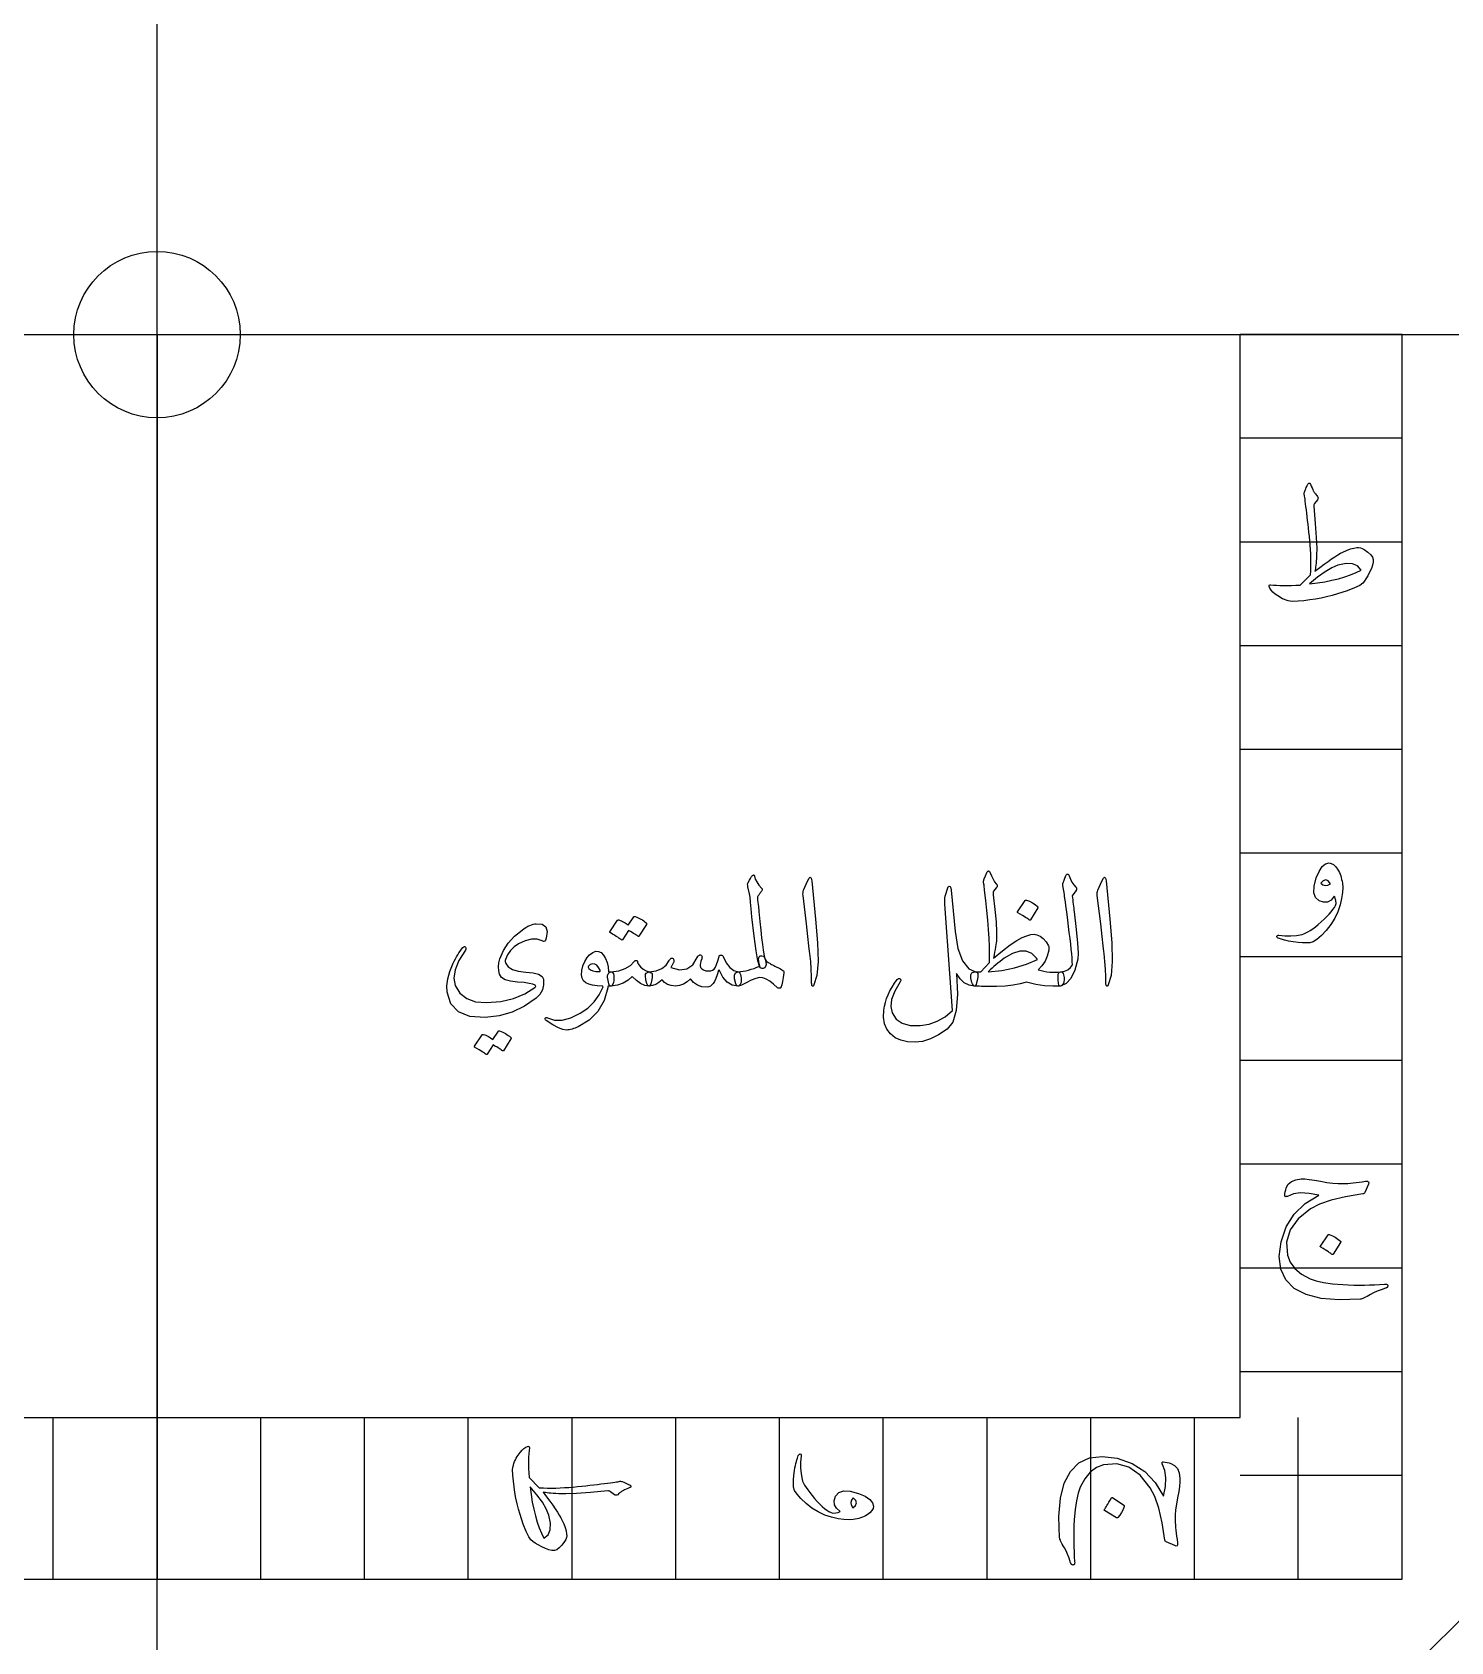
# Model space of a CAD drawing. Header units: millimetres. Extents: x -75 to 75, y -75 to 98.
# Drawn here: x -3.45 to 35.77, y -36.16 to 8.37 of the extents above; entities that cross this region are included whole.
import ezdxf

# ---------------------------------------------------------------- set-up
doc = ezdxf.new("R2010")
doc.units = ezdxf.units.MM
for name, color, linetype in [('CUT_INNER', 6, 'Continuous'), ('CUT_OUTER', 1, 'Continuous'), ('ENGRAVE', 7, 'Continuous'), ('TEXT', 5, 'Continuous')]:
    doc.layers.add(name, color=color, linetype=linetype)

msp = doc.modelspace()

# ---------------------------------------------------------------- linework, layer by layer
at = {"layer": 'CUT_INNER'}
msp.add_circle((0, 0), 2.3, dxfattribs=at)
at = {"layer": 'CUT_OUTER'}
msp.add_arc((0, 0), 75, 178.943758, 5.27344, dxfattribs=at)
at = {"layer": 'ENGRAVE'}
for points in [[(0, -50.625), (0, 50.625)], [(-50.625, 0), (50.625, 0)], [(-34.425, 0), (-34.425, -34.425), (34.425, -34.425), (34.425, 0)], [(-29.9498, 0), (-29.9498, -29.9498), (29.9498, -29.9498), (29.9498, 0)], [(0, 0), (0, -34.425)], [(34.425, 0), (29.9498, 0)], [(34.425, -2.8688), (29.9498, -2.8688)], [(34.425, -5.7375), (29.9498, -5.7375)], [(34.425, -8.6063), (29.9498, -8.6063)], [(34.425, -11.475), (29.9498, -11.475)], [(34.425, -14.3438), (29.9498, -14.3438)], [(34.425, -17.2125), (29.9498, -17.2125)], [(34.425, -20.0813), (29.9498, -20.0813)], [(34.425, -22.95), (29.9498, -22.95)], [(34.425, -25.8188), (29.9498, -25.8188)], [(34.425, -28.6875), (29.9498, -28.6875)], [(-2.8688, -34.425), (-2.8688, -29.9498)], [(0, -34.425), (0, -29.9498)], [(0, -34.425), (0, -29.9498)], [(2.8688, -34.425), (2.8688, -29.9498)], [(5.7375, -34.425), (5.7375, -29.9498)], [(8.6063, -34.425), (8.6063, -29.9498)], [(11.475, -34.425), (11.475, -29.9498)], [(14.3438, -34.425), (14.3438, -29.9498)], [(17.2125, -34.425), (17.2125, -29.9498)], [(20.0813, -34.425), (20.0813, -29.9498)], [(22.95, -34.425), (22.95, -29.9498)], [(25.8188, -34.425), (25.8188, -29.9498)], [(28.6875, -34.425), (28.6875, -29.9498)], [(31.5563, -34.425), (31.5563, -29.9498)], [(34.425, -31.5563), (29.9498, -31.5563)]]:
    msp.add_lwpolyline(points, dxfattribs=at)
for radius in [73.5, 73.5, 71.5312, 67.875, 67.875, 64.9875, 59.625, 59.625, 56.475, 50.625, 50.625]:
    msp.add_circle((0, 0), radius, dxfattribs=at)
at = {"layer": 'TEXT'}
for points in [[(31.724, -4.3533), (31.7445, -4.3062), (31.7629, -4.2645), (31.7792, -4.2283), (31.7933, -4.1974), (31.8049, -4.1722), (31.8138, -4.153), (31.8201, -4.1398), (31.8236, -4.1324), (31.8309, -4.123), (31.8398, -4.1162), (31.8504, -4.1121), (31.8626, -4.1108), (31.8726, -4.1124), (31.881, -4.1173), (31.8877, -4.1254), (31.8929, -4.1368), (31.9156, -4.192), (31.9362, -4.2407), (31.9546, -4.2829), (31.9708, -4.3187), (31.9802, -4.3344), (31.9909, -4.3512), (32.0029, -4.369), (32.0163, -4.388), (32.0313, -4.408), (32.0482, -4.4291), (32.0671, -4.4513), (32.0878, -4.4746), (32.1008, -4.4981), (32.1051, -4.5211), (32.1008, -4.5436), (32.0878, -4.5655), (32.0055, -4.6738), (31.9944, -4.6914), (31.9871, -4.7095), (31.9836, -4.7282), (31.9838, -4.7474), (32.026, -5.2241), (32.0531, -5.6104), (32.065, -5.9062), (32.0618, -6.1117), (32.0573, -6.1884), (32.0526, -6.2584), (32.0476, -6.3216), (32.0423, -6.378), (32.0367, -6.4279), (32.0309, -6.4717), (32.0248, -6.5092), (32.0185, -6.5404), (32.148, -6.4413), (32.268, -6.352), (32.3786, -6.2724), (32.4797, -6.2026), (32.5711, -6.1422), (32.6524, -6.0911), (32.7237, -6.0491), (32.785, -6.0164), (32.8941, -5.9677), (32.9962, -5.9298), (33.0912, -5.9027), (33.1791, -5.8865), (33.2257, -5.8851), (33.2744, -5.894), (33.3253, -5.9133), (33.3784, -5.9428), (33.4834, -6.0172), (33.5603, -6.0889), (33.609, -6.1579), (33.6296, -6.2243), (33.6282, -6.2982), (33.6112, -6.3813), (33.5784, -6.4736), (33.53, -6.5751), (33.4758, -6.6749), (33.426, -6.758), (33.3805, -6.8244), (33.3394, -6.8739), (33.2549, -6.9364), (33.1099, -7.0071), (32.9041, -7.0858), (32.6378, -7.1727), (32.4893, -7.2158), (32.3384, -7.2539), (32.1851, -7.2872), (32.0293, -7.3156), (31.8716, -7.3395), (31.7126, -7.359), (31.5522, -7.3741), (31.3905, -7.3849), (31.3313, -7.373), (31.2752, -7.359), (31.222, -7.3427), (31.1718, -7.3243), (31.124, -7.3037), (31.0781, -7.281), (31.0341, -7.2561), (30.9921, -7.229), (30.9182, -7.1749), (30.8567, -7.1208), (30.8077, -7.0666), (30.7712, -7.0125), (30.7511, -6.9676), (30.7474, -6.9367), (30.7598, -6.9199), (30.7885, -6.9172), (30.8696, -6.9268), (30.9569, -6.934), (31.0504, -6.9387), (31.1501, -6.941), (31.2561, -6.9409), (31.3683, -6.9383), (31.4867, -6.9333), (31.6114, -6.9259), (31.8972, -6.6444), (31.9025, -6.5312), (31.9053, -6.417), (31.9057, -6.3017), (31.9037, -6.1853), (31.8995, -6.0675), (31.8934, -5.9482), (31.8854, -5.8272), (31.8756, -5.7046), (31.8645, -5.5832), (31.8528, -5.4658), (31.8406, -5.3525), (31.8279, -5.2433), (31.8152, -5.1379), (31.803, -5.036), (31.7914, -4.9376), (31.7803, -4.8427), (31.7699, -4.7549), (31.7602, -4.6776), (31.7514, -4.6109), (31.7435, -4.5547), (31.7363, -4.5088), (31.7299, -4.473), (31.7244, -4.4471), (31.7196, -4.4313), (31.7167, -4.4134), (31.7164, -4.3945), (31.7188, -4.3744), (31.724, -4.3533)], [(32.6508, -6.3802), (32.4832, -6.4497), (32.2967, -6.5588), (32.0913, -6.7074), (31.8669, -6.8955), (32.0844, -6.8686), (32.2908, -6.8355), (32.4861, -6.7961), (32.6703, -6.7505), (32.8431, -6.6992), (33.0043, -6.6427), (33.1538, -6.5812), (33.2918, -6.5144), (33.1981, -6.3989), (33.06, -6.3379), (32.8776, -6.3317), (32.6508, -6.3802)], [(32.0531, -15.0297), (32.1322, -14.8462), (32.2177, -14.7157), (32.3097, -14.6383), (32.4083, -14.614), (32.47, -14.6248), (32.5295, -14.6573), (32.5869, -14.7114), (32.6421, -14.7872), (32.6686, -14.8311), (32.6919, -14.876), (32.712, -14.922), (32.7287, -14.9691), (32.7431, -15.0176), (32.7558, -15.0676), (32.7669, -15.1193), (32.7764, -15.1727), (32.7853, -15.2915), (32.7775, -15.4314), (32.7528, -15.5925), (32.7114, -15.7746), (32.6502, -15.9633), (32.5663, -16.1439), (32.4597, -16.3163), (32.3303, -16.4806), (32.1947, -16.6238), (32.0737, -16.7285), (31.9673, -16.7948), (31.8756, -16.8227), (31.7819, -16.8276), (31.6742, -16.8249), (31.5524, -16.8146), (31.4165, -16.7967), (31.3476, -16.7855), (31.2838, -16.7735), (31.2252, -16.7606), (31.1718, -16.7469), (31.1232, -16.733), (31.0792, -16.7193), (31.0398, -16.7059), (31.005, -16.6928), (30.9845, -16.6814), (30.9704, -16.669), (30.9628, -16.6554), (30.9617, -16.6408), (30.9685, -16.6262), (30.9801, -16.617), (30.9967, -16.6132), (31.018, -16.6148), (31.185, -16.6311), (31.3483, -16.6322), (31.5077, -16.6181), (31.6633, -16.5889), (31.7114, -16.574), (31.7646, -16.551), (31.8229, -16.5198), (31.8864, -16.4806), (31.955, -16.4332), (32.0288, -16.3777), (32.1077, -16.3141), (32.1917, -16.2424), (32.274, -16.1682), (32.3476, -16.0973), (32.4126, -16.0296), (32.4689, -15.9652), (32.5163, -15.9038), (32.5544, -15.845), (32.5834, -15.789), (32.6031, -15.7357), (32.5918, -15.655), (32.5793, -15.5949), (32.5658, -15.5554), (32.5512, -15.5364), (32.4632, -15.6401), (32.3639, -15.6956), (32.2532, -15.7029), (32.1311, -15.662), (32.0304, -15.5738), (31.9838, -15.439), (31.9914, -15.2576), (32.0531, -15.0297)], [(16.6408, -15.9565), (16.6682, -16.2294), (16.6939, -16.4719), (16.718, -16.6841), (16.7404, -16.866), (16.7613, -17.0173), (16.7805, -17.1378), (16.7981, -17.2274), (16.8141, -17.2861), (16.8373, -17.3619), (16.8422, -17.4247), (16.8287, -17.4745), (16.7967, -17.5113), (16.7575, -17.5316), (16.722, -17.5319), (16.6904, -17.5121), (16.6625, -17.4724), (16.6135, -17.3205), (16.5618, -17.0425), (16.5074, -16.6384), (16.4503, -16.1081), (16.43, -15.8799), (16.4124, -15.6978), (16.3975, -15.5616), (16.3853, -15.4715), (16.3377, -15.2723), (16.3314, -15.2371), (16.3301, -15.2051), (16.3336, -15.1764), (16.342, -15.151), (16.3791, -15.0887), (16.408, -15.0406), (16.4289, -15.0065), (16.4416, -14.9864), (16.4676, -14.9569), (16.4892, -14.9464), (16.5066, -14.9548), (16.5196, -14.9821), (16.5431, -15.0595), (16.5834, -15.1402), (16.6406, -15.2241), (16.7144, -15.3112), (16.728, -15.3286), (16.7339, -15.3459), (16.7323, -15.3632), (16.7231, -15.3805), (16.7084, -15.4015), (16.6944, -15.4211), (16.6813, -15.4394), (16.669, -15.4563), (16.6575, -15.4719), (16.6468, -15.4861), (16.6369, -15.499), (16.6278, -15.5105), (16.6148, -15.53), (16.6062, -15.5494), (16.6018, -15.5689), (16.6018, -15.5884), (16.6075, -15.6309), (16.6159, -15.7064), (16.627, -15.815), (16.6408, -15.9565)], [(17.9877, -15.1164), (18.0291, -15.0362), (18.0624, -15.0081), (18.0876, -15.0319), (18.1047, -15.1077), (18.2043, -16.1688), (18.2636, -16.82), (18.2768, -17.3403), (18.2441, -17.7295), (18.1653, -17.9877), (18.1509, -18.0088), (18.1382, -18.0202), (18.1271, -18.0218), (18.1177, -18.0137), (18.1101, -18.001), (18.1047, -17.9845), (18.1014, -17.9642), (18.1003, -17.9401), (18.1003, -17.7525), (18.0917, -17.5536), (18.0743, -17.3432), (18.0484, -17.1216), (18.0427, -17.0636), (18.0256, -16.9072), (17.9972, -16.6522), (17.9574, -16.2987), (17.8621, -15.5148), (17.86, -15.4731), (17.8621, -15.4347), (17.8686, -15.3995), (17.8795, -15.3675)], [(24.0423, -17.9141), (23.8685, -17.9617), (23.672, -17.9964), (23.4528, -18.018), (23.2108, -18.0267), (23.0894, -18.0283), (22.9807, -18.0289), (22.8847, -18.0283), (22.8015, -18.0267), (22.731, -18.0245), (22.6732, -18.0224), (22.6281, -18.0202), (22.5958, -18.018), (22.5787, -18.0086), (22.5622, -17.9888), (22.5463, -17.9588), (22.5308, -17.9184), (22.5008, -17.7964), (22.5016, -17.7073), (22.5333, -17.6513), (22.5958, -17.6283), (22.782, -17.6239), (23.0202, -17.3684), (23.0199, -17.1551), (23.0148, -16.931), (23.0048, -16.696), (22.9899, -16.4503), (22.9701, -16.1939), (22.9455, -15.9273), (22.916, -15.6504), (22.8816, -15.3632), (22.8774, -15.3221), (22.8735, -15.2853), (22.8699, -15.2528), (22.8665, -15.2246), (22.8631, -15.2008), (22.8594, -15.1813), (22.8555, -15.1662), (22.8513, -15.1553), (22.8513, -15.1142), (22.8686, -15.0514), (22.9033, -14.9669), (22.9553, -14.8608), (22.9623, -14.8495), (22.9704, -14.8413), (22.9796, -14.8365), (22.9899, -14.8348), (23.0002, -14.8367), (23.0094, -14.8424), (23.0175, -14.8519), (23.0246, -14.8652), (23.07, -14.9732), (23.1155, -15.0633), (23.161, -15.1356), (23.2064, -15.19), (23.2259, -15.2149), (23.2324, -15.2419), (23.2259, -15.2712), (23.2064, -15.3026), (23.1328, -15.3979), (23.1239, -15.4136), (23.1187, -15.4347), (23.1174, -15.4612), (23.1198, -15.4931), (23.1677, -15.9024), (23.1989, -16.2467), (23.2132, -16.5261), (23.2108, -16.7404), (23.2075, -16.7787), (23.2021, -16.8243), (23.1945, -16.8773), (23.1848, -16.9375), (23.1732, -17.0048), (23.1599, -17.0788), (23.145, -17.1596), (23.1285, -17.2471), (23.3778, -17.0444), (23.593, -16.8823), (23.7741, -16.7607), (23.921, -16.6798), (24.0485, -16.6276), (24.1582, -16.5964), (24.2499, -16.5864), (24.3238, -16.5975), (24.4204, -16.6378), (24.5068, -16.7025), (24.5829, -16.7916), (24.6486, -16.905), (24.6573, -16.9275), (24.6616, -16.9559), (24.6616, -16.9903), (24.6573, -17.0306), (24.6162, -17.1895), (24.5534, -17.3327), (24.4689, -17.4602), (24.3628, -17.572), (24.4445, -17.5919), (24.5252, -17.6082), (24.6048, -17.6211), (24.6833, -17.6304), (24.7607, -17.636), (24.837, -17.6375), (24.9123, -17.6349), (24.9864, -17.6283), (25.0141, -17.6299), (25.0362, -17.6434), (25.053, -17.6689), (25.0644, -17.7062), (25.0787, -17.7844), (25.0828, -17.8502), (25.0766, -17.9035), (25.0601, -17.9444), (25.0376, -17.9766), (25.0178, -17.9996), (25.0008, -18.0134), (24.9864, -18.018), (24.7683, -18.0245), (24.5382, -18.0094), (24.2962, -17.9726), (24.0423, -17.9141)], [(25.0514, -15.1597), (25.0806, -15.089), (25.1034, -15.033), (25.1196, -14.9916), (25.1294, -14.9648), (25.1369, -14.9477), (25.1467, -14.9355), (25.1586, -14.9282), (25.1727, -14.9258), (25.1886, -14.9285), (25.2019, -14.9366), (25.2125, -14.9502), (25.2203, -14.9691), (25.2563, -15.0619), (25.2993, -15.1456), (25.3494, -15.22), (25.4065, -15.2853), (25.4225, -15.3061), (25.4271, -15.3296), (25.4203, -15.3559), (25.4022, -15.3849), (25.3069, -15.5191), (25.3134, -15.5792), (25.3199, -15.6382), (25.3264, -15.6961), (25.3329, -15.753), (25.3394, -15.8088), (25.3459, -15.8634), (25.3524, -15.917), (25.3589, -15.9695), (25.4187, -16.4557), (25.4553, -16.8357), (25.4685, -17.1096), (25.4585, -17.2775), (25.3768, -17.582), (25.2701, -17.8069), (25.1386, -17.9523), (24.9821, -18.018), (24.9778, -18.018), (24.9734, -18.018), (24.9691, -18.018), (24.9648, -18.018), (24.9391, -17.9937), (24.9226, -17.9379), (24.9153, -17.8508), (24.9171, -17.7322), (24.9212, -17.6884), (24.9334, -17.6564), (24.9537, -17.6364), (24.9821, -17.6283), (25.092, -17.6063), (25.1835, -17.5666), (25.2566, -17.5089), (25.3113, -17.4334), (25.3076, -17.3427), (25.301, -17.2396), (25.2914, -17.124), (25.2788, -16.996), (25.2635, -16.856), (25.2458, -16.7047), (25.2256, -16.542), (25.203, -16.368), (25.1821, -16.1969), (25.1629, -16.0432), (25.1453, -15.9067), (25.1294, -15.7876), (25.1156, -15.6859), (25.1045, -15.6014), (25.0961, -15.5343), (25.0904, -15.4845), (25.0471, -15.2376), (25.0457, -15.2133), (25.046, -15.1921), (25.0479, -15.1743), (25.0514, -15.1597)], [(26.1255, -15.1164), (26.1669, -15.0362), (26.2002, -15.0081), (26.2253, -15.0319), (26.2424, -15.1077), (26.342, -16.1688), (26.4013, -16.82), (26.4146, -17.3403), (26.3818, -17.7295), (26.303, -17.9877), (26.2887, -18.0088), (26.276, -18.0202), (26.2649, -18.0218), (26.2554, -18.0137), (26.2478, -18.001), (26.2424, -17.9845), (26.2392, -17.9642), (26.2381, -17.9401), (26.2381, -17.7525), (26.2294, -17.5536), (26.2121, -17.3432), (26.1861, -17.1216), (26.1804, -17.0636), (26.1634, -16.9072), (26.1349, -16.6522), (26.0951, -16.2987), (25.9999, -15.5148), (25.9977, -15.4731), (25.9999, -15.4347), (26.0064, -15.3995), (26.0172, -15.3675)], [(32.4472, -15.19), (32.3833, -15.1126), (32.3173, -15.0839), (32.2491, -15.1039), (32.1787, -15.1727), (32.2361, -15.2192), (32.3, -15.2376), (32.3704, -15.2279), (32.4472, -15.19)], [(22.0674, -16.5109), (22.1446, -16.9765), (22.2721, -17.3208), (22.4499, -17.5438), (22.6781, -17.6456), (22.6927, -17.6672), (22.6976, -17.7106), (22.6927, -17.7755), (22.6781, -17.8621), (22.6635, -17.9303), (22.6456, -17.9791), (22.6245, -18.0083), (22.6001, -18.018), (22.4523, -17.9964), (22.3208, -17.9314), (22.2055, -17.8232), (22.1064, -17.6716), (22.1294, -18.2454), (22.0945, -18.6937), (22.0016, -19.0163), (21.8509, -19.2134), (21.6116, -19.369), (21.3831, -19.4808), (21.1655, -19.5487), (20.9587, -19.5728), (20.7522, -19.5617), (20.57, -19.5198), (20.4122, -19.447), (20.2788, -19.3433), (20.1762, -19.2128), (20.1109, -19.0596), (20.0831, -18.8837), (20.0925, -18.685), (20.1116, -18.5789), (20.1386, -18.4728), (20.1733, -18.3667), (20.216, -18.2606), (20.2667, -18.1545), (20.3259, -18.0484), (20.3934, -17.9423), (20.4693, -17.8361), (20.4807, -17.8248), (20.4931, -17.8167), (20.5067, -17.8118), (20.5213, -17.8102), (20.5335, -17.8118), (20.544, -17.8167), (20.553, -17.8248), (20.5603, -17.8361), (20.5643, -17.85), (20.5635, -17.8654), (20.5578, -17.8824), (20.5473, -17.9011), (20.3987, -18.158), (20.3123, -18.3873), (20.2882, -18.5889), (20.3264, -18.763), (20.4382, -18.9311), (20.6047, -19.0455), (20.8258, -19.1065), (21.1016, -19.1138), (21.3458, -19.0748), (21.5759, -18.9925), (21.7919, -18.8669), (21.9938, -18.698), (21.7859, -15.753), (21.7813, -15.6826), (21.7805, -15.6231), (21.7835, -15.5743), (21.7902, -15.5364), (21.8725, -15.2766), (21.9039, -15.2544), (21.9288, -15.2614), (21.9472, -15.2977), (21.9592, -15.3632)], [(24.0077, -15.649), (24.0131, -15.6436), (24.0207, -15.6404), (24.0304, -15.6393), (24.0423, -15.6404), (24.1265, -15.6745), (24.2058, -15.7162), (24.2802, -15.7654), (24.3498, -15.8223), (24.3566, -15.8309), (24.3595, -15.8396), (24.3587, -15.8483), (24.3541, -15.8569), (24.1506, -16.1861), (24.143, -16.1939), (24.1333, -16.1958), (24.1213, -16.1918), (24.1073, -16.1817), (24.0951, -16.1731), (24.0759, -16.1601), (24.0496, -16.1428), (24.0163, -16.1211), (23.9755, -16.0951), (23.9265, -16.0648), (23.8693, -16.0302), (23.8041, -15.9912), (23.7954, -15.9847), (23.7911, -15.9782), (23.7911, -15.9717), (23.7954, -15.9652)], [(10.6512, -16.7707), (10.511, -16.7239), (10.3545, -16.722), (10.1818, -16.7651), (9.9929, -16.853), (9.873, -16.9369), (9.7731, -17.0371), (9.6933, -17.1535), (9.6334, -17.2861), (9.6275, -17.3127), (9.627, -17.3403), (9.6318, -17.369), (9.6421, -17.3987), (9.7109, -17.4913), (9.8262, -17.5611), (9.988, -17.6082), (10.1965, -17.6326), (10.4022, -17.6545), (10.5516, -17.6943), (10.6447, -17.752), (10.6815, -17.8275), (10.6856, -17.9856), (10.6545, -18.1263), (10.5881, -18.2497), (10.4866, -18.3559), (10.1643, -18.5759), (9.8208, -18.7381), (9.4562, -18.8423), (9.0704, -18.8886), (8.6493, -18.8593), (8.3342, -18.7326), (8.1252, -18.5085), (8.0224, -18.1869), (8.0164, -18.0105), (8.0418, -17.8188), (8.0987, -17.612), (8.1869, -17.3901), (8.2177, -17.3284), (8.2492, -17.2688), (8.2815, -17.2114), (8.3147, -17.1562), (8.3489, -17.1029), (8.3845, -17.0512), (8.4215, -17.0011), (8.4598, -16.9526), (8.4803, -16.9326), (8.4988, -16.9245), (8.515, -16.9283), (8.5291, -16.944), (8.5369, -16.9635), (8.5388, -16.983), (8.5348, -17.0025), (8.5247, -17.0219), (8.3466, -17.3089), (8.2411, -17.5676), (8.208, -17.7983), (8.2476, -18.0007), (8.3748, -18.214), (8.5616, -18.3645), (8.8079, -18.4522), (9.1137, -18.4771), (9.5057, -18.446), (9.8587, -18.3656), (10.1726, -18.2359), (10.4477, -18.057), (10.4642, -18.0419), (10.4704, -18.0267), (10.4663, -18.0115), (10.452, -17.9964), (10.3938, -17.9682), (10.2928, -17.9444), (10.1491, -17.9249), (9.9626, -17.9098), (9.7728, -17.8865), (9.628, -17.8426), (9.5282, -17.7782), (9.4732, -17.6932), (9.4478, -17.5933), (9.4407, -17.4886), (9.4521, -17.379), (9.4819, -17.2645), (9.5785, -17.0395), (9.7125, -16.8325), (9.8838, -16.6433), (10.0925, -16.4719), (10.148, -16.4313), (10.2019, -16.3961), (10.2541, -16.3664), (10.3047, -16.342), (10.3535, -16.3228), (10.4, -16.3084), (10.4444, -16.299), (10.4866, -16.2944), (10.6517, -16.3098), (10.753, -16.3821), (10.7903, -16.5112), (10.7638, -16.6971), (10.7438, -16.7472), (10.7183, -16.7762), (10.6875, -16.784), (10.6512, -16.7707)], [(13.1848, -16.1038), (13.1902, -16.0984), (13.1978, -16.0951), (13.2075, -16.094), (13.2194, -16.0951), (13.2621, -16.1111), (13.3033, -16.1287), (13.3433, -16.1479), (13.3818, -16.1688), (13.4193, -16.1915), (13.456, -16.2164), (13.4919, -16.2435), (13.5269, -16.2727), (13.5337, -16.2816), (13.5367, -16.2911), (13.5358, -16.3011), (13.5312, -16.3117), (13.3234, -16.6408), (13.3177, -16.6452), (13.3093, -16.6452), (13.2982, -16.6408), (13.2844, -16.6322), (13.2749, -16.6242), (13.2595, -16.6132), (13.2381, -16.5993), (13.2108, -16.5824), (13.1772, -16.5622), (13.1371, -16.5385), (13.0906, -16.5113), (13.0375, -16.4806), (12.873, -16.7361), (12.8654, -16.744), (12.8556, -16.7458), (12.8437, -16.7418), (12.8296, -16.7318), (12.8175, -16.7231), (12.7982, -16.7101), (12.772, -16.6928), (12.7387, -16.6711), (12.6978, -16.6452), (12.6488, -16.6148), (12.5917, -16.5802), (12.5265, -16.5412), (12.5197, -16.5347), (12.5167, -16.5282), (12.5175, -16.5217), (12.5221, -16.5152), (12.7344, -16.1991), (12.7398, -16.1937), (12.7474, -16.1904), (12.7571, -16.1893), (12.769, -16.1904), (12.8053, -16.2022), (12.8405, -16.2159), (12.8746, -16.2314), (12.9076, -16.2489), (12.9395, -16.268), (12.9704, -16.2884), (13.0002, -16.3102), (13.0289, -16.3333)], [(12.4615, -18.0657), (12.36, -18.4222), (12.1898, -18.7207), (11.9507, -18.9614), (11.643, -19.1441), (11.5999, -19.1626), (11.5574, -19.1793), (11.5155, -19.194), (11.4741, -19.2069), (11.4335, -19.2176), (11.394, -19.2258), (11.3555, -19.2316), (11.3182, -19.235), (11.225, -19.2218), (11.1016, -19.1733), (10.9479, -19.0897), (10.7638, -18.9708), (10.744, -18.9538), (10.7324, -18.9373), (10.7289, -18.9213), (10.7335, -18.9059), (10.7438, -18.894), (10.7573, -18.8886), (10.7741, -18.8896), (10.7941, -18.8972), (10.9855, -18.9592), (11.2001, -18.9589), (11.4381, -18.8964), (11.6993, -18.7716), (11.9126, -18.6268), (12.0891, -18.4565), (12.2287, -18.2608), (12.3316, -18.0397), (12.3308, -18.0318), (12.3283, -18.0256), (12.3243, -18.021), (12.3186, -18.018), (12.1695, -18.0094), (12.0425, -17.9921), (11.9378, -17.9661), (11.8552, -17.9314), (11.7913, -17.8778), (11.7513, -17.8037), (11.735, -17.7089), (11.7426, -17.5936), (11.745, -17.5783), (11.748, -17.5628), (11.7515, -17.5469), (11.7556, -17.5308), (11.7602, -17.5142), (11.7653, -17.4967), (11.771, -17.4784), (11.7772, -17.4594), (11.8281, -17.3357), (11.8898, -17.2331), (11.9624, -17.1516), (12.0458, -17.0912), (12.131, -17.0582), (12.2092, -17.0588), (12.2804, -17.0929), (12.3446, -17.1605), (12.4006, -17.2547), (12.4431, -17.3641), (12.4721, -17.4886), (12.4875, -17.6283), (12.496, -17.6281), (12.5043, -17.6277), (12.5123, -17.627), (12.52, -17.6261), (12.5277, -17.6252), (12.5357, -17.6245), (12.5439, -17.6241), (12.5525, -17.6239), (12.5817, -17.6302), (12.6044, -17.6488), (12.6207, -17.68), (12.6304, -17.7235), (12.6345, -17.7715), (12.6337, -17.8199), (12.628, -17.8689), (12.6174, -17.9184), (12.6036, -17.962), (12.5882, -17.9931), (12.5711, -18.0118), (12.5525, -18.018), (12.4702, -18.018), (12.4696, -18.0259), (12.468, -18.0365), (12.4653, -18.0497), (12.4615, -18.0657)], [(13.6049, -17.6283), (13.6392, -17.6394), (13.6644, -17.651), (13.6804, -17.6632), (13.6872, -17.6759), (13.6904, -17.6954), (13.6915, -17.7192), (13.6904, -17.7474), (13.6872, -17.7798), (13.6706, -17.8841), (13.6514, -17.9585), (13.6295, -18.0032), (13.6049, -18.018), (13.4879, -18.0015), (13.371, -17.952), (13.2541, -17.8694), (13.1371, -17.7539), (13.0256, -17.8597), (12.8903, -17.939), (12.7311, -17.9918), (12.5481, -18.018), (12.5284, -18.014), (12.5124, -18.0018), (12.5002, -17.9815), (12.4918, -17.9531), (12.4572, -17.7712), (12.4534, -17.7509), (12.455, -17.729), (12.4621, -17.7054), (12.4745, -17.6802), (12.4889, -17.6607), (12.5059, -17.6456), (12.5257, -17.6348), (12.5481, -17.6283), (12.7668, -17.5958), (12.9466, -17.5373), (13.0873, -17.4529), (13.1891, -17.3424), (13.201, -17.3273), (13.2151, -17.3164), (13.2313, -17.3099), (13.2497, -17.3078), (13.2668, -17.3102), (13.279, -17.3175), (13.2863, -17.3297), (13.2887, -17.3468), (13.2893, -17.363), (13.2909, -17.3771), (13.2936, -17.389), (13.2974, -17.3987), (13.3702, -17.4862), (13.4457, -17.5536), (13.5239, -17.6009), (13.6049, -17.6283)], [(14.1592, -17.3164), (14.1728, -17.2929), (14.1874, -17.2742), (14.2031, -17.2604), (14.2199, -17.2515), (14.2366, -17.248), (14.2523, -17.2504), (14.267, -17.2588), (14.2805, -17.2731), (14.29, -17.2924), (14.2924, -17.3154), (14.2878, -17.3422), (14.2762, -17.3727), (14.2676, -17.3882), (14.2594, -17.4041), (14.2514, -17.4207), (14.2437, -17.4377), (14.2357, -17.455), (14.2269, -17.4724), (14.2173, -17.4897), (14.2069, -17.507), (14.4491, -17.569), (14.6519, -17.5427), (14.8151, -17.4282), (14.9388, -17.2255), (14.952, -17.2019), (14.9659, -17.1833), (14.9802, -17.1695), (14.9951, -17.1605), (15.0119, -17.1567), (15.0276, -17.1584), (15.0422, -17.1654), (15.0557, -17.1779), (15.0657, -17.1946), (15.0698, -17.2147), (15.0679, -17.2379), (15.06, -17.2645), (15.0379, -17.3286), (15.0232, -17.3825), (15.0162, -17.4261), (15.0167, -17.4594), (15.0316, -17.5067), (15.0633, -17.5449), (15.1117, -17.5739), (15.177, -17.5936), (15.2479, -17.6023), (15.3091, -17.5979), (15.3605, -17.5806), (15.4022, -17.5503), (15.4385, -17.5008), (15.4736, -17.4258), (15.5078, -17.3254), (15.5408, -17.1995), (15.5456, -17.1843), (15.5559, -17.1735), (15.5716, -17.167), (15.5927, -17.1649), (15.6144, -17.167), (15.6317, -17.1735), (15.6447, -17.1843), (15.6534, -17.1995), (15.7378, -17.3773), (15.8353, -17.5081), (15.9457, -17.5917), (16.0691, -17.6283), (16.0949, -17.6391), (16.1157, -17.6629), (16.1317, -17.6997), (16.1428, -17.7495), (16.1506, -17.8034), (16.1525, -17.8524), (16.1485, -17.8965), (16.1384, -17.9358), (16.1244, -17.9718), (16.1081, -17.9975), (16.0897, -18.0129), (16.0691, -18.018), (15.9035, -17.9912), (15.7617, -17.9109), (15.6436, -17.7769), (15.5494, -17.5893), (15.5448, -17.5795), (15.5397, -17.5763), (15.534, -17.5795), (15.5278, -17.5893), (15.4877, -17.7124), (15.4498, -17.8134), (15.4141, -17.8922), (15.3805, -17.9488), (15.344, -17.9891), (15.3037, -18.0191), (15.2595, -18.0389), (15.2116, -18.0484), (15.0674, -18.0389), (14.942, -17.9975), (14.8357, -17.9241), (14.7482, -17.8188), (14.6589, -17.906), (14.5598, -17.9682), (14.451, -18.0056), (14.3325, -18.018), (14.2185, -18.0075), (14.1192, -17.9758), (14.0344, -17.923), (13.9643, -17.8491), (13.8785, -17.923), (13.79, -17.9758), (13.6988, -18.0075), (13.6049, -18.018), (13.5678, -17.9999), (13.5388, -17.9455), (13.518, -17.8548), (13.5053, -17.7279), (13.5099, -17.6892), (13.528, -17.6597), (13.5597, -17.6394), (13.6049, -17.6283), (13.8003, -17.5974), (13.9578, -17.5352), (14.0775, -17.4415), (14.1592, -17.3164)], [(16.6755, -17.1865), (16.7264, -17.1822), (16.7664, -17.1952), (16.7957, -17.2255), (16.8141, -17.2731), (16.8224, -17.2967), (16.839, -17.3197), (16.8636, -17.3422), (16.8963, -17.3641), (16.9169, -17.3756), (16.9397, -17.3884), (16.9646, -17.4027), (16.9916, -17.4182), (17.0209, -17.4346), (17.0523, -17.4512), (17.0858, -17.4682), (17.1216, -17.4853), (17.1881, -17.5176), (17.2407, -17.5449), (17.2791, -17.5674), (17.3034, -17.585), (17.32, -17.6004), (17.3305, -17.6164), (17.3351, -17.6329), (17.3338, -17.6499), (17.3156, -17.7793), (17.2959, -17.8903), (17.2745, -17.9829), (17.2515, -18.057), (17.2455, -18.0665), (17.2363, -18.0733), (17.2239, -18.0773), (17.2082, -18.0787), (17.1884, -18.0779), (17.1724, -18.0754), (17.1603, -18.0714), (17.1519, -18.0657), (17.0425, -17.9642), (16.9397, -17.8849), (16.8433, -17.8278), (16.7534, -17.7928), (16.6625, -17.7853), (16.5542, -17.8058), (16.4286, -17.8546), (16.2857, -17.9314), (16.2167, -17.9693), (16.1568, -17.9964), (16.1062, -18.0126), (16.0648, -18.018), (16.0448, -18.0145), (16.028, -18.004), (16.0145, -17.9864), (16.0042, -17.9617), (15.969, -17.8207), (15.9674, -17.7181), (15.9993, -17.654), (16.0648, -17.6283), (16.1349, -17.6201), (16.2067, -17.6088), (16.28, -17.5942), (16.355, -17.5763), (16.4313, -17.5549), (16.5087, -17.5297), (16.5872, -17.5008), (16.6668, -17.468), (16.6414, -17.3514), (16.6343, -17.2656), (16.6457, -17.2106), (16.6755, -17.1865)], [(24.1852, -17.1216), (24.0355, -17.0533), (23.8593, -17.0523), (23.6566, -17.1183), (23.4273, -17.2515), (23.3674, -17.2934), (23.3088, -17.337), (23.2515, -17.3822), (23.1956, -17.429), (23.1411, -17.477), (23.0879, -17.5254), (23.0361, -17.5744), (22.9856, -17.6239), (23.3613, -17.5866), (23.7132, -17.5178), (24.0412, -17.4177), (24.3455, -17.2861), (24.3192, -17.2466), (24.2838, -17.206), (24.2391, -17.1643), (24.1852, -17.1216)], [(12.2536, -17.5806), (12.2082, -17.5013), (12.1584, -17.4453), (12.1042, -17.4125), (12.0458, -17.4031), (12.0108, -17.4123), (11.9797, -17.4269), (11.9524, -17.4469), (11.9288, -17.4724), (11.9212, -17.4859), (11.9202, -17.5005), (11.9256, -17.5162), (11.9375, -17.533), (11.9821, -17.5722), (12.0468, -17.599), (12.1316, -17.6134), (12.2363, -17.6153), (12.2471, -17.6131), (12.2536, -17.6066), (12.2558, -17.5958), (12.2536, -17.5806)], [(9.4386, -19.2697), (9.444, -19.2643), (9.4516, -19.261), (9.4613, -19.2599), (9.4732, -19.261), (9.5158, -19.277), (9.5571, -19.2946), (9.597, -19.3138), (9.6356, -19.3346), (9.6731, -19.3574), (9.7098, -19.3823), (9.7456, -19.4093), (9.7807, -19.4386), (9.7875, -19.4475), (9.7904, -19.457), (9.7896, -19.467), (9.785, -19.4776), (9.5771, -19.8067), (9.5715, -19.811), (9.5631, -19.811), (9.552, -19.8067), (9.5382, -19.798), (9.5287, -19.7901), (9.5133, -19.7791), (9.4919, -19.7652), (9.4645, -19.7482), (9.431, -19.7281), (9.3909, -19.7044), (9.3444, -19.6772), (9.2913, -19.6465), (9.1267, -19.902), (9.1192, -19.9098), (9.1094, -19.9117), (9.0975, -19.9077), (9.0834, -19.8977), (9.0712, -19.889), (9.052, -19.876), (9.0258, -19.8587), (8.9925, -19.837), (8.9516, -19.811), (8.9026, -19.7807), (8.8455, -19.7461), (8.7803, -19.7071), (8.7735, -19.7006), (8.7705, -19.6941), (8.7713, -19.6876), (8.7759, -19.6811), (8.9881, -19.365), (8.9936, -19.3595), (9.0011, -19.3563), (9.0109, -19.3552), (9.0228, -19.3563), (9.0591, -19.3681), (9.0943, -19.3817), (9.1284, -19.3973), (9.1614, -19.4148), (9.1933, -19.4338), (9.2242, -19.4543), (9.254, -19.4761), (9.2826, -19.4992)], [(33.4975, -23.4974), (33.3935, -23.7313), (33.3841, -23.7467), (33.373, -23.7583), (33.3602, -23.7662), (33.3459, -23.7702), (32.8654, -23.846), (32.4635, -23.9391), (32.14, -24.0496), (31.895, -24.1773), (31.5515, -24.4575), (31.3309, -24.7653), (31.2332, -25.1006), (31.2584, -25.4636), (31.3347, -25.6601), (31.4641, -25.8339), (31.6466, -25.9849), (31.882, -26.1133), (32.0474, -26.1706), (32.2534, -26.2172), (32.5, -26.2529), (32.7872, -26.2778), (32.9399, -26.2851), (33.0904, -26.2897), (33.2387, -26.2916), (33.3849, -26.2908), (33.5283, -26.2876), (33.6685, -26.2822), (33.8055, -26.2746), (33.9392, -26.2648), (33.9706, -26.2627), (33.9955, -26.2648), (34.0139, -26.2713), (34.0258, -26.2822), (34.0323, -26.2954), (34.0345, -26.3092), (34.0323, -26.3236), (34.0258, -26.3385), (34.0211, -26.3464), (34.0156, -26.3531), (34.0092, -26.3584), (34.002, -26.3623), (33.9943, -26.3657), (33.9863, -26.3693), (33.9781, -26.3732), (33.9695, -26.3774), (33.8448, -26.4172), (33.7346, -26.4586), (33.639, -26.5017), (33.5581, -26.5463), (33.5063, -26.5786), (33.459, -26.6059), (33.4164, -26.6284), (33.3784, -26.6459), (33.3455, -26.6595), (33.3183, -26.6698), (33.2968, -26.6768), (33.2809, -26.6806), (32.6887, -26.7025), (32.1852, -26.66), (31.7705, -26.5531), (31.4446, -26.3818), (31.2091, -26.1468), (31.07, -25.8534), (31.0272, -25.5015), (31.0808, -25.0912), (31.2227, -24.6778), (31.4446, -24.3257), (31.7467, -24.0347), (32.1289, -23.8049), (31.8582, -23.7532), (31.6222, -23.741), (31.4208, -23.7683), (31.2541, -23.8352), (31.2395, -23.8406), (31.2259, -23.8439), (31.2135, -23.8449), (31.2021, -23.8439), (31.1926, -23.8403), (31.1859, -23.8341), (31.1818, -23.8252), (31.1804, -23.8135), (31.1864, -23.7597), (31.1956, -23.7064), (31.2081, -23.6536), (31.2238, -23.6013), (31.279, -23.4998), (31.3667, -23.4249), (31.4869, -23.3764), (31.6395, -23.3545), (31.7362, -23.3553), (31.8571, -23.3664), (32.0025, -23.3878), (32.1722, -23.4194), (32.3473, -23.4511), (32.5089, -23.4725), (32.657, -23.4836), (32.7915, -23.4844), (32.8562, -23.4816), (32.9247, -23.4774), (32.997, -23.4718), (33.073, -23.4649), (33.1529, -23.4564), (33.2365, -23.446), (33.324, -23.4336), (33.4152, -23.4194), (33.4674, -23.4178), (33.4986, -23.4303), (33.5086, -23.4568), (33.4975, -23.4974)], [(32.3801, -24.9006), (32.3855, -24.8952), (32.3931, -24.8919), (32.4028, -24.8909), (32.4147, -24.8919), (32.4989, -24.926), (32.5782, -24.9677), (32.6527, -25.017), (32.7222, -25.0738), (32.729, -25.0825), (32.732, -25.0912), (32.7312, -25.0998), (32.7266, -25.1085), (32.523, -25.4376), (32.5154, -25.4455), (32.5057, -25.4474), (32.4938, -25.4433), (32.4797, -25.4333), (32.4675, -25.4246), (32.4483, -25.4116), (32.4221, -25.3943), (32.3888, -25.3727), (32.3479, -25.3467), (32.2989, -25.3164), (32.2418, -25.2817), (32.1765, -25.2427), (32.1679, -25.2362), (32.1636, -25.2297), (32.1636, -25.2233), (32.1679, -25.2168)], [(12.8592, -31.724), (12.9063, -31.7445), (12.948, -31.7629), (12.9842, -31.7792), (13.0151, -31.7933), (13.0403, -31.8049), (13.0595, -31.8138), (13.0727, -31.8201), (13.0801, -31.8236), (13.0895, -31.8309), (13.0963, -31.8398), (13.1004, -31.8504), (13.1017, -31.8626), (13.1001, -31.8726), (13.0952, -31.881), (13.0871, -31.8877), (13.0757, -31.8929), (13.0205, -31.9156), (12.9718, -31.9362), (12.9296, -31.9546), (12.8938, -31.9708), (12.8781, -31.9802), (12.8613, -31.9909), (12.8435, -32.0029), (12.8245, -32.0163), (12.8045, -32.0313), (12.7834, -32.0482), (12.7612, -32.0671), (12.7379, -32.0878), (12.7144, -32.1008), (12.6914, -32.1051), (12.6689, -32.1008), (12.647, -32.0878), (12.5387, -32.0055), (12.5211, -31.9944), (12.503, -31.9871), (12.4843, -31.9836), (12.4651, -31.9838), (11.9884, -32.026), (11.6021, -32.0531), (11.3063, -32.065), (11.1008, -32.0618), (11.0241, -32.0573), (10.9541, -32.0526), (10.8909, -32.0476), (10.8345, -32.0423), (10.7846, -32.0367), (10.7408, -32.0309), (10.7033, -32.0248), (10.6721, -32.0185), (10.7712, -32.148), (10.8605, -32.268), (10.9401, -32.3786), (11.0099, -32.4797), (11.0703, -32.5711), (11.1214, -32.6524), (11.1634, -32.7237), (11.1961, -32.785), (11.2448, -32.8941), (11.2827, -32.9962), (11.3098, -33.0912), (11.326, -33.1791), (11.3274, -33.2257), (11.3185, -33.2744), (11.2992, -33.3253), (11.2697, -33.3784), (11.1953, -33.4834), (11.1236, -33.5603), (11.0546, -33.609), (10.9882, -33.6296), (10.9143, -33.6282), (10.8312, -33.6112), (10.7389, -33.5784), (10.6374, -33.53), (10.5376, -33.4758), (10.4545, -33.426), (10.3881, -33.3805), (10.3386, -33.3394), (10.2761, -33.2549), (10.2054, -33.1099), (10.1267, -32.9041), (10.0398, -32.6378), (9.9967, -32.4893), (9.9586, -32.3384), (9.9253, -32.1851), (9.8969, -32.0293), (9.873, -31.8716), (9.8535, -31.7126), (9.8384, -31.5522), (9.8276, -31.3905), (9.8395, -31.3313), (9.8535, -31.2752), (9.8698, -31.222), (9.8882, -31.1718), (9.9088, -31.124), (9.9315, -31.0781), (9.9564, -31.0341), (9.9835, -30.9921), (10.0376, -30.9182), (10.0917, -30.8567), (10.1459, -30.8077), (10.2, -30.7712), (10.2449, -30.7511), (10.2758, -30.7474), (10.2926, -30.7598), (10.2953, -30.7885), (10.2857, -30.8696), (10.2785, -30.9569), (10.2738, -31.0504), (10.2715, -31.1501), (10.2716, -31.2561), (10.2742, -31.3683), (10.2792, -31.4867), (10.2866, -31.6114), (10.5681, -31.8972), (10.6813, -31.9025), (10.7955, -31.9053), (10.9108, -31.9057), (11.0272, -31.9037), (11.145, -31.8995), (11.2643, -31.8934), (11.3853, -31.8854), (11.5079, -31.8756), (11.6293, -31.8645), (11.7467, -31.8528), (11.86, -31.8406), (11.9692, -31.8279), (12.0746, -31.8152), (12.1765, -31.803), (12.2749, -31.7914), (12.3698, -31.7803), (12.4576, -31.7699), (12.5349, -31.7602), (12.6016, -31.7514), (12.6578, -31.7435), (12.7037, -31.7363), (12.7395, -31.7299), (12.7654, -31.7244), (12.7812, -31.7196), (12.7991, -31.7167), (12.818, -31.7164), (12.8381, -31.7188), (12.8592, -31.724)], [(19.3953, -32.0531), (19.5788, -32.1322), (19.7093, -32.2177), (19.7867, -32.3097), (19.811, -32.4083), (19.8002, -32.47), (19.7677, -32.5295), (19.7136, -32.5869), (19.6378, -32.6421), (19.5939, -32.6686), (19.549, -32.6919), (19.503, -32.712), (19.4559, -32.7287), (19.4074, -32.7431), (19.3574, -32.7558), (19.3057, -32.7669), (19.2523, -32.7764), (19.1335, -32.7853), (18.9936, -32.7775), (18.8325, -32.7528), (18.6504, -32.7114), (18.4617, -32.6502), (18.2811, -32.5663), (18.1087, -32.4597), (17.9444, -32.3303), (17.8012, -32.1947), (17.6965, -32.0737), (17.6302, -31.9673), (17.6023, -31.8756), (17.5974, -31.7819), (17.6001, -31.6742), (17.6104, -31.5524), (17.6283, -31.4165), (17.6395, -31.3476), (17.6515, -31.2838), (17.6644, -31.2252), (17.6781, -31.1718), (17.692, -31.1232), (17.7057, -31.0792), (17.7191, -31.0398), (17.7322, -31.005), (17.7436, -30.9845), (17.756, -30.9704), (17.7696, -30.9628), (17.7842, -30.9617), (17.7988, -30.9685), (17.808, -30.9801), (17.8118, -30.9967), (17.8102, -31.018), (17.7939, -31.185), (17.7928, -31.3483), (17.8069, -31.5077), (17.8361, -31.6633), (17.851, -31.7114), (17.874, -31.7646), (17.9052, -31.8229), (17.9444, -31.8864), (17.9918, -31.955), (18.0473, -32.0288), (18.1109, -32.1077), (18.1826, -32.1917), (18.2568, -32.274), (18.3277, -32.3476), (18.3954, -32.4126), (18.4598, -32.4689), (18.5212, -32.5163), (18.58, -32.5544), (18.636, -32.5834), (18.6893, -32.6031), (18.77, -32.5918), (18.8301, -32.5793), (18.8696, -32.5658), (18.8886, -32.5512), (18.7849, -32.4632), (18.7294, -32.3639), (18.7221, -32.2532), (18.763, -32.1311), (18.8512, -32.0304), (18.986, -31.9838), (19.1674, -31.9914), (19.3953, -32.0531)], [(28.1401, -33.4975), (27.9062, -33.3935), (27.8908, -33.3841), (27.8792, -33.373), (27.8713, -33.3602), (27.8673, -33.3459), (27.7915, -32.8654), (27.6984, -32.4635), (27.5879, -32.14), (27.4602, -31.895), (27.18, -31.5515), (26.8722, -31.3309), (26.5369, -31.2332), (26.1739, -31.2584), (25.9774, -31.3347), (25.8036, -31.4641), (25.6526, -31.6466), (25.5242, -31.882), (25.4669, -32.0474), (25.4203, -32.2534), (25.3846, -32.5), (25.3597, -32.7872), (25.3524, -32.9399), (25.3478, -33.0904), (25.3459, -33.2387), (25.3467, -33.3849), (25.3499, -33.5283), (25.3553, -33.6685), (25.3629, -33.8055), (25.3727, -33.9392), (25.3748, -33.9706), (25.3727, -33.9955), (25.3662, -34.0139), (25.3553, -34.0258), (25.3421, -34.0323), (25.3283, -34.0345), (25.3139, -34.0323), (25.299, -34.0258), (25.2911, -34.0211), (25.2844, -34.0156), (25.2791, -34.0092), (25.2752, -34.002), (25.2718, -33.9943), (25.2682, -33.9863), (25.2643, -33.9781), (25.2601, -33.9695), (25.2203, -33.8448), (25.1789, -33.7346), (25.1358, -33.639), (25.0912, -33.5581), (25.0589, -33.5063), (25.0316, -33.459), (25.0091, -33.4164), (24.9916, -33.3784), (24.978, -33.3455), (24.9677, -33.3183), (24.9607, -33.2968), (24.9569, -33.2809), (24.935, -32.6887), (24.9775, -32.1852), (25.0844, -31.7705), (25.2557, -31.4446), (25.4907, -31.2091), (25.7841, -31.07), (26.136, -31.0272), (26.5463, -31.0808), (26.9597, -31.2227), (27.3118, -31.4446), (27.6028, -31.7467), (27.8326, -32.1289), (27.8843, -31.8582), (27.8965, -31.6222), (27.8692, -31.4208), (27.8023, -31.2541), (27.7969, -31.2395), (27.7936, -31.2259), (27.7926, -31.2135), (27.7936, -31.2021), (27.7972, -31.1926), (27.8034, -31.1859), (27.8123, -31.1818), (27.824, -31.1804), (27.8778, -31.1864), (27.9311, -31.1956), (27.9839, -31.2081), (28.0362, -31.2238), (28.1377, -31.279), (28.2126, -31.3667), (28.2611, -31.4869), (28.283, -31.6395), (28.2822, -31.7362), (28.2711, -31.8571), (28.2497, -32.0025), (28.2181, -32.1722), (28.1864, -32.3473), (28.165, -32.5089), (28.1539, -32.657), (28.1531, -32.7915), (28.1559, -32.8562), (28.1601, -32.9247), (28.1657, -32.997), (28.1726, -33.073), (28.1811, -33.1529), (28.1915, -33.2365), (28.2039, -33.324), (28.2181, -33.4152), (28.2197, -33.4674), (28.2072, -33.4986), (28.1807, -33.5086), (28.1401, -33.4975)], [(10.8323, -32.6508), (10.7628, -32.4832), (10.6537, -32.2967), (10.5051, -32.0913), (10.317, -31.8669), (10.3439, -32.0844), (10.377, -32.2908), (10.4164, -32.4861), (10.462, -32.6703), (10.5133, -32.8431), (10.5698, -33.0043), (10.6313, -33.1538), (10.6981, -33.2918), (10.8136, -33.1981), (10.8746, -33.06), (10.8808, -32.8776), (10.8323, -32.6508)], [(19.235, -32.4472), (19.3124, -32.3833), (19.3411, -32.3173), (19.3211, -32.2491), (19.2523, -32.1787), (19.2058, -32.2361), (19.1874, -32.3), (19.1971, -32.3704), (19.235, -32.4472)], [(26.7369, -32.3801), (26.7423, -32.3855), (26.7456, -32.3931), (26.7466, -32.4028), (26.7456, -32.4147), (26.7115, -32.4989), (26.6698, -32.5782), (26.6205, -32.6527), (26.5637, -32.7222), (26.555, -32.729), (26.5463, -32.732), (26.5377, -32.7312), (26.529, -32.7266), (26.1999, -32.523), (26.192, -32.5154), (26.1901, -32.5057), (26.1942, -32.4938), (26.2042, -32.4797), (26.2129, -32.4675), (26.2259, -32.4483), (26.2432, -32.4221), (26.2648, -32.3888), (26.2908, -32.3479), (26.3211, -32.2989), (26.3558, -32.2418), (26.3948, -32.1765), (26.4013, -32.1679), (26.4078, -32.1636), (26.4142, -32.1636), (26.4207, -32.1679)]]:
    msp.add_lwpolyline(points, close=True, dxfattribs=at)

doc.saveas('drawing.dxf')
